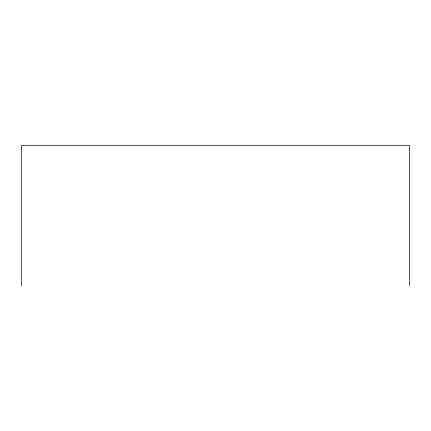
<?xml version="1.0" encoding="UTF-8"?>
<svg xmlns="http://www.w3.org/2000/svg" width="431" height="431" viewBox="0 0 431 431"><rect width="100%" height="100%" fill="white"/><g stroke="black" fill="none" stroke-linecap="round" stroke-linejoin="round"><path stroke-width="0.65" d="M409.45 285.715L409.45 145.285L21.55 145.285L21.55 285.715"/></g></svg>
